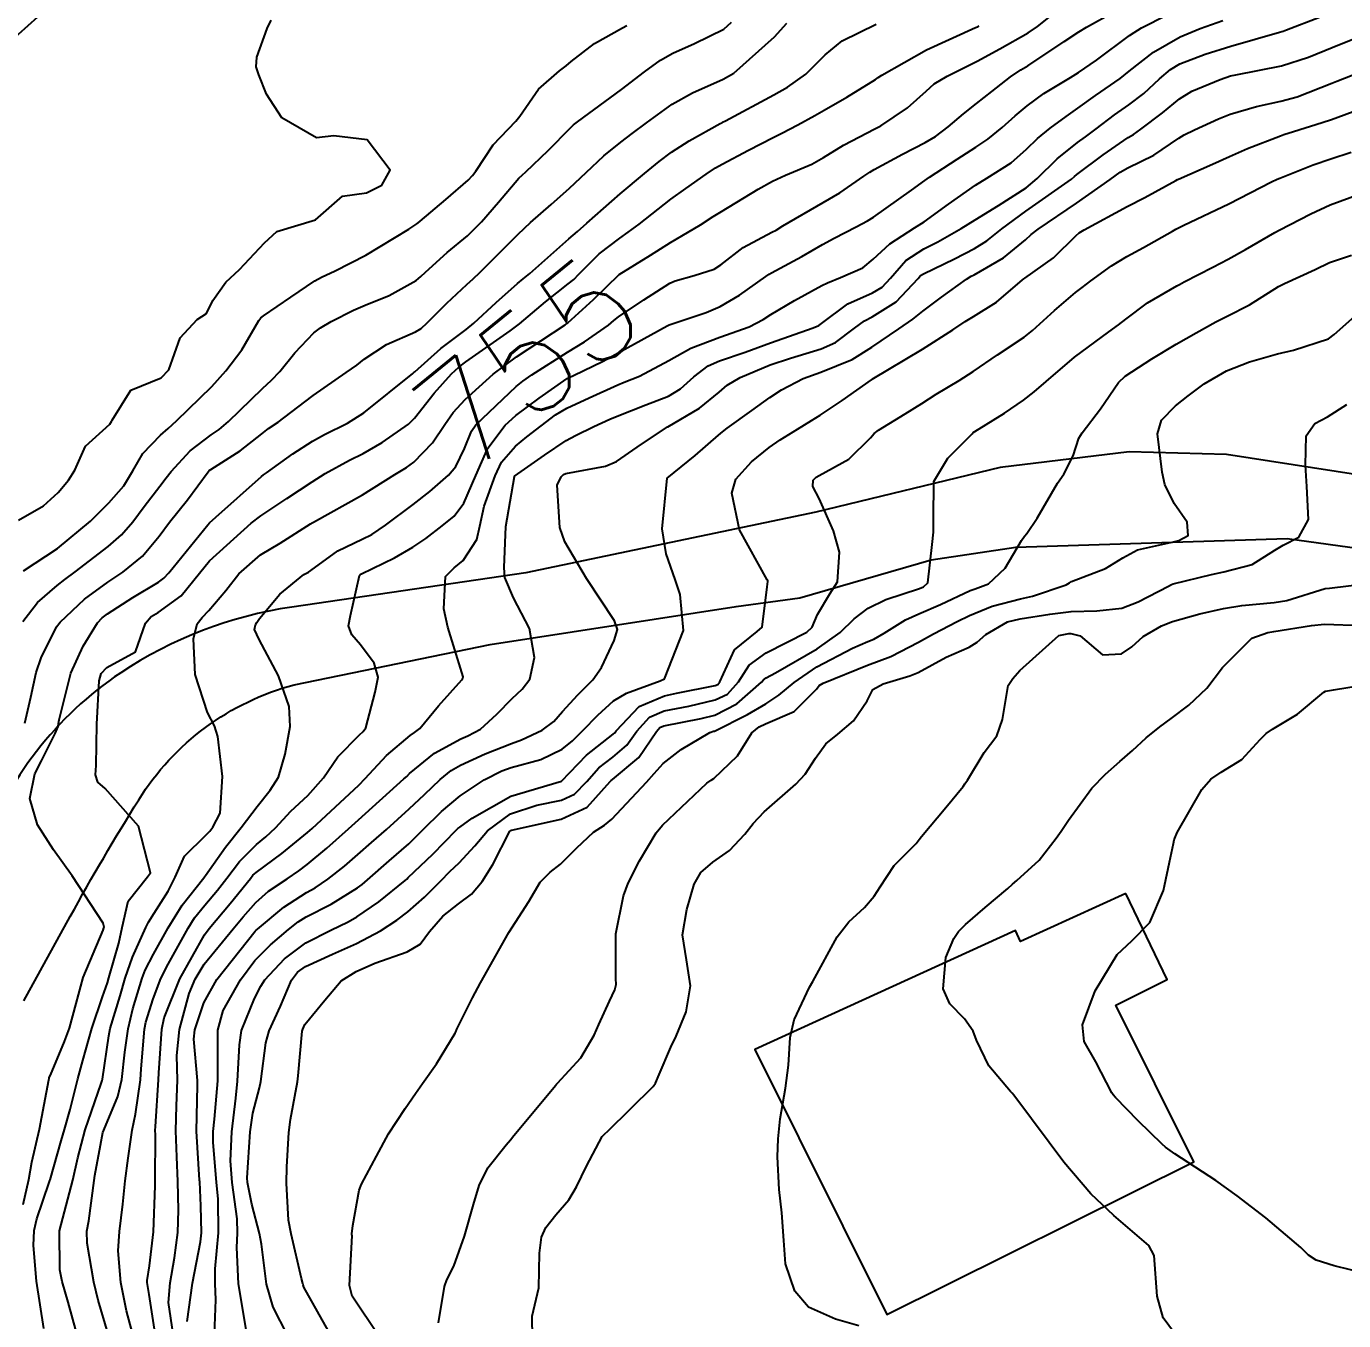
# Model space of a CAD drawing. Header units: metres. Extents: x 318500 to 325275, y 7408834 to 7428799.
# Drawn here: x 322416.7 to 322468.7, y 7422163.5 to 7422214.5 of the extents above; entities that cross this region are included whole.
import ezdxf
from ezdxf.enums import TextEntityAlignment as Align

# ---------------------------------------------------------------- set-up
doc = ezdxf.new("R2010")
doc.units = ezdxf.units.M
doc.header["$MEASUREMENT"] = 0
for name, color, linetype in [('Cotas', 45, 'Continuous'), ('Curvas de Nivel 1m', 11, 'Continuous'), ('Curvas de Nivel 5m', 15, 'Continuous'), ('Edificações', 30, 'Continuous'), ('Hidrografia', 140, 'Continuous'), ('Vias Primárias', 230, 'Continuous'), ('Vias Secundárias', 230, 'Continuous')]:
    doc.layers.add(name, color=color, linetype=linetype)
doc.styles.add('Style-STANDARD', font='STANDARD.shx')

msp = doc.modelspace()

# ---------------------------------------------------------------- linework, layer by layer
at = {"layer": 'Curvas de Nivel 1m', "flags": 128}
for points, elevation in [([(322419.92, 7422162.976), (322419.549, 7422164.263), (322419.372, 7422164.983), (322419.104, 7422166.516), (322419.102, 7422166.987), (322419.17, 7422167.403), (322419.38, 7422168.983), (322419.409, 7422169.187), (322419.631, 7422170.377), (322419.733, 7422170.885), (322419.769, 7422170.979), (322420.321, 7422172.305), (322420.473, 7422172.972), (322420.594, 7422174.053), (322420.722, 7422174.97), (322420.914, 7422175.756), (322421.28, 7422176.964), (322421.401, 7422177.286), (322421.73, 7422177.92), (322422.3, 7422178.952), (322422.851, 7422179.847), (322423.713, 7422180.931), (322423.738, 7422180.963), (322423.771, 7422181.014), (322424.567, 7422182.14), (322425.189, 7422182.909), (322425.808, 7422183.742), (322426.325, 7422184.385), (322426.66, 7422184.892), (322426.915, 7422185.808), (322427.114, 7422186.887), (322427.073, 7422187.677), (322426.655, 7422188.892), (322425.894, 7422190.322), (322425.713, 7422190.717), (322425.751, 7422190.902), (322425.804, 7422190.999), (322425.904, 7422191.151), (322426.703, 7422192.108), (322427.65, 7422192.883), (322427.836, 7422192.976), (322427.932, 7422193.041), (322428.992, 7422193.816), (322429.951, 7422194.28), (322430.331, 7422194.468), (322430.876, 7422194.836), (322431.968, 7422195.649), (322432.625, 7422196.162), (322433.358, 7422196.806), (322433.646, 7422197.143), (322433.996, 7422197.857), (322434.262, 7422198.54), (322434.434, 7422198.794), (322436.033, 7422200.299), (322436.291, 7422200.512), (322436.651, 7422200.761), (322438.049, 7422201.655), (322438.724, 7422202.062), (322439.674, 7422202.724), (322439.883, 7422202.902), (322440.065, 7422203.051), (322441.057, 7422203.724), (322442.085, 7422204.377), (322442.3, 7422204.475), (322443.053, 7422204.68), (322443.835, 7422204.932), (322444.096, 7422205.098), (322444.981, 7422205.783), (322446.116, 7422206.391), (322446.282, 7422206.473), (322446.543, 7422206.634), (322448.129, 7422207.554), (322448.791, 7422207.946), (322449.737, 7422208.594), (322449.976, 7422208.758), (322450.144, 7422208.859), (322451.258, 7422209.469), (322452.161, 7422209.931), (322452.558, 7422210.16), (322453.07, 7422210.547), (322453.662, 7422211.053), (322454.184, 7422211.462), (322454.78, 7422211.935), (322455.522, 7422212.517), (322455.931, 7422212.785), (322456.204, 7422212.955), (322457.636, 7422213.911), (322458.218, 7422214.294), (322458.518, 7422214.476), (322459.615, 7422215.074)], 756), ([(322420.902, 7422162.966), (322420.66, 7422163.852), (322420.442, 7422164.971), (322420.332, 7422166.213), (322420.387, 7422166.972), (322420.51, 7422168.057), (322420.609, 7422168.97), (322420.723, 7422169.87), (322420.887, 7422170.968), (322421.01, 7422171.603), (322421.21, 7422172.965), (322421.245, 7422173.386), (322421.365, 7422174.963), (322421.42, 7422175.237), (322421.708, 7422176.158), (322422.012, 7422176.956), (322422.298, 7422177.524), (322423.094, 7422178.94), (322423.341, 7422179.341), (322423.754, 7422179.852), (322424.251, 7422180.434), (322424.619, 7422180.917), (322425.118, 7422181.572), (322425.79, 7422182.245), (322426.154, 7422182.537), (322426.533, 7422182.893), (322427.14, 7422183.553), (322427.813, 7422184.177), (322428.429, 7422184.871), (322428.994, 7422185.701), (322429.846, 7422186.559), (322430, 7422186.695), (322430.103, 7422186.846), (322430.471, 7422188.241), (322430.591, 7422188.839), (322430.434, 7422189.39), (322429.893, 7422190.11), (322429.552, 7422190.511), (322429.41, 7422190.857), (322429.497, 7422191.265), (322429.85, 7422192.851), (322429.886, 7422192.896), (322429.931, 7422192.92), (322431.225, 7422193.547), (322431.947, 7422193.962), (322432.463, 7422194.304), (322433.114, 7422194.808), (322433.576, 7422195.191), (322433.969, 7422195.702), (322434.437, 7422196.793), (322434.91, 7422197.873), (322435.592, 7422198.776), (322436.016, 7422199.155), (322436.938, 7422199.845), (322438.038, 7422200.615), (322438.117, 7422200.661), (322438.292, 7422200.737), (322439.465, 7422201.306), (322440.049, 7422201.625), (322441.981, 7422202.691), (322442.031, 7422202.72), (322442.061, 7422202.735), (322443.516, 7422203.227), (322444.072, 7422203.453), (322444.836, 7422203.901), (322445.876, 7422204.643), (322446, 7422204.732), (322446.092, 7422204.788), (322447.291, 7422205.433), (322448.109, 7422205.907), (322448.562, 7422206.157), (322449.437, 7422206.597), (322449.881, 7422206.834), (322450.124, 7422206.985), (322451.614, 7422208.047), (322452.139, 7422208.429), (322452.328, 7422208.557), (322453.424, 7422209.267), (322454.158, 7422209.737), (322454.629, 7422210.059), (322455.188, 7422210.52), (322455.712, 7422210.98), (322456.183, 7422211.375), (322456.837, 7422211.854), (322457.882, 7422212.485), (322458.202, 7422212.681), (322458.915, 7422213.178), (322460.217, 7422214.141), (322460.398, 7422214.268), (322460.692, 7422214.445), (322461.705, 7422214.958)], 757), ([(322422.497, 7422162.945), (322422.318, 7422164.179), (322422.378, 7422164.948), (322422.558, 7422165.933), (322422.689, 7422166.943), (322422.714, 7422167.822), (322422.685, 7422168.944), (322422.646, 7422169.924), (322422.606, 7422170.946), (322422.632, 7422171.927), (322422.666, 7422172.945), (322422.643, 7422173.914), (322422.747, 7422174.944), (322423.133, 7422176.361), (322423.371, 7422176.935), (322423.726, 7422177.522), (322424.862, 7422178.913), (322425.266, 7422179.389), (322425.756, 7422179.955), (322426.259, 7422180.399), (322427, 7422180.888), (322427.459, 7422181.199), (322427.779, 7422181.448), (322428.56, 7422182.096), (322429.412, 7422182.856), (322429.804, 7422183.214), (322431.602, 7422184.823), (322431.715, 7422184.928), (322431.823, 7422185.034), (322432.804, 7422185.842), (322433.844, 7422186.401), (322434.122, 7422186.519), (322434.618, 7422186.788), (322435.264, 7422187.374), (322435.868, 7422187.995), (322436.269, 7422188.37), (322436.565, 7422188.76), (322436.753, 7422189.621), (322436.553, 7422190.76), (322435.918, 7422191.962), (322435.578, 7422192.775), (322435.553, 7422193.158), (322435.621, 7422194.775), (322435.961, 7422196.751), (322435.966, 7422196.77), (322437.149, 7422197.596), (322438.001, 7422198.17), (322438.372, 7422198.369), (322439.095, 7422198.729), (322439.721, 7422199.016), (322440.016, 7422199.139), (322441.145, 7422199.582), (322442.029, 7422199.927), (322442.514, 7422200.204), (322443.035, 7422200.68), (322443.598, 7422201.121), (322444.046, 7422201.316), (322445.058, 7422201.663), (322446.054, 7422202.026), (322447.745, 7422202.615), (322447.964, 7422202.709), (322448.063, 7422202.783), (322449.106, 7422203.568), (322450.081, 7422204.001), (322450.455, 7422204.214), (322450.788, 7422204.58), (322451.395, 7422205.276), (322452.108, 7422205.731), (322452.66, 7422206.003), (322453.58, 7422206.538), (322454.124, 7422206.88), (322455.048, 7422207.439), (322456.136, 7422208.144), (322456.572, 7422208.504), (322457.357, 7422209.287), (322458.162, 7422209.926), (322458.486, 7422210.154), (322458.906, 7422210.469), (322459.622, 7422211.015), (322460.184, 7422211.407), (322460.779, 7422211.857), (322461.399, 7422212.438), (322461.829, 7422212.808), (322462.206, 7422213.022), (322463.198, 7422213.404), (322464.213, 7422213.731), (322466.127, 7422214.28), (322466.219, 7422214.304), (322466.27, 7422214.319), (322466.408, 7422214.368), (322467.713, 7422214.869)], 759), ([(322416.408, 7422195.033), (322417.383, 7422195.594), (322417.967, 7422196.12), (322418.369, 7422196.61), (322418.617, 7422197), (322419.044, 7422197.945), (322420.007, 7422198.812), (322420.071, 7422198.917), (322420.098, 7422198.979), (322420.838, 7422200.156), (322422.027, 7422200.638), (322422.331, 7422200.955), (322422.781, 7422202.217), (322423.452, 7422202.939), (322423.81, 7422203.187), (322424.071, 7422203.688), (322424.584, 7422204.421), (322425.12, 7422204.915), (322426.101, 7422205.965), (322426.588, 7422206.413), (322428.11, 7422206.88), (322429.174, 7422207.815), (322430.126, 7422207.94), (322430.733, 7422208.239), (322431.056, 7422208.836), (322430.158, 7422210.025), (322428.84, 7422210.19), (322428.158, 7422210.111), (322426.788, 7422210.894), (322426.179, 7422211.829), (322425.876, 7422212.593), (322425.778, 7422212.906), (322425.805, 7422213.297), (322426.213, 7422214.421), (322426.371, 7422214.745)], 749), ([(322416.572, 7422191.03), (322417.149, 7422191.784), (322417.922, 7422192.454), (322418.233, 7422192.697), (322418.631, 7422192.999), (322419.94, 7422193.986), (322420.47, 7422194.45), (322420.905, 7422194.97), (322421.352, 7422195.573), (322421.971, 7422196.374), (322422.23, 7422196.702), (322422.424, 7422196.953), (322423.167, 7422197.768), (322424.002, 7422198.396), (322424.318, 7422198.612), (322424.679, 7422198.92), (322426.023, 7422200.226), (322426.376, 7422200.547), (322426.714, 7422200.893), (322427.301, 7422201.627), (322428.053, 7422202.417), (322428.311, 7422202.621), (322428.728, 7422202.87), (322429.609, 7422203.314), (322430.07, 7422203.509), (322431.017, 7422203.894), (322432.085, 7422204.486), (322432.267, 7422204.638), (322432.451, 7422204.816), (322433.313, 7422205.593), (322434.104, 7422206.25), (322434.656, 7422206.792), (322435.327, 7422207.577), (322436.136, 7422208.514), (322436.265, 7422208.642), (322436.405, 7422208.767), (322437.296, 7422209.615), (322438.166, 7422210.5), (322438.293, 7422210.623), (322438.45, 7422210.746), (322440.183, 7422212.02), (322441.089, 7422212.707), (322441.721, 7422213.173), (322442.201, 7422213.443), (322443.062, 7422213.827), (322444.216, 7422214.398), (322444.519, 7422214.666)], 751), ([(322416.581, 7422168.039), (322416.803, 7422169.022), (322416.927, 7422169.713), (322417.225, 7422171.016), (322417.604, 7422172.956), (322417.611, 7422173.011), (322417.617, 7422173.055), (322417.662, 7422173.143), (322418.22, 7422174.464), (322418.407, 7422174.999), (322418.677, 7422175.968), (322418.949, 7422176.992), (322419.739, 7422178.861), (322419.769, 7422178.95), (322419.775, 7422178.98), (322419.742, 7422179.137), (322418.521, 7422180.999), (322417.785, 7422182.03), (322417.156, 7422183.02), (322416.843, 7422184.058), (322417.041, 7422185.022), (322417.304, 7422185.542), (322417.844, 7422186.615), (322417.966, 7422186.89), (322417.984, 7422187.008), (322417.999, 7422187.155), (322418.465, 7422189.001), (322418.957, 7422190.065), (322419.521, 7422190.986), (322419.704, 7422191.182), (322419.905, 7422191.333), (322420.907, 7422191.978), (322421.924, 7422192.585), (322422.139, 7422192.745), (322422.327, 7422192.954), (322423.868, 7422194.85), (322423.934, 7422194.93), (322424.178, 7422195.152), (322425.979, 7422196.751), (322426.063, 7422196.815), (322426.179, 7422196.898), (322427.226, 7422197.653), (322427.999, 7422198.149), (322428.472, 7422198.404), (322429.38, 7422198.859), (322430.014, 7422199.261), (322431.95, 7422200.821), (322431.998, 7422200.853), (322432.031, 7422200.883), (322433.054, 7422201.801), (322434.056, 7422202.556), (322434.356, 7422202.796), (322435.241, 7422203.614), (322436.084, 7422204.369), (322436.303, 7422204.55), (322436.563, 7422204.763), (322438.111, 7422206.122), (322438.441, 7422206.419), (322438.811, 7422206.74), (322440.132, 7422207.895), (322441.085, 7422208.706), (322441.667, 7422209.178), (322442.153, 7422209.543), (322442.846, 7422209.996), (322444.066, 7422210.671), (322444.136, 7422210.705), (322444.171, 7422210.724), (322444.285, 7422210.782), (322446.187, 7422211.805), (322446.723, 7422212.102), (322447.445, 7422212.621), (322448.208, 7422213.382), (322448.88, 7422213.937), (322450.22, 7422214.59)], 753), ([(322416.657, 7422187.028), (322416.885, 7422188.05), (322417.102, 7422189.022), (322417.295, 7422189.602), (322417.897, 7422190.819), (322418.04, 7422191.008), (322418.998, 7422191.91), (322419.924, 7422192.591), (322420.162, 7422192.742), (322420.522, 7422192.974), (322421.288, 7422193.615), (322421.944, 7422194.405), (322422.36, 7422194.954), (322423.07, 7422195.837), (322423.878, 7422196.932), (322423.927, 7422196.985), (322423.981, 7422197.026), (322425.144, 7422197.762), (322426.003, 7422198.439), (322426.263, 7422198.641), (322426.638, 7422198.894), (322427.42, 7422199.482), (322428.021, 7422199.951), (322429.317, 7422200.861), (322429.74, 7422201.149), (322430.038, 7422201.382), (322430.92, 7422201.963), (322432.055, 7422202.462), (322432.279, 7422202.595), (322432.521, 7422202.815), (322433.289, 7422203.59), (322434.083, 7422204.32), (322434.336, 7422204.547), (322434.593, 7422204.792), (322436.105, 7422206.304), (322436.597, 7422206.765), (322437.403, 7422207.482), (322438.134, 7422208.126), (322438.787, 7422208.74), (322439.486, 7422209.394), (322440.158, 7422209.944), (322440.597, 7422210.28), (322441.162, 7422210.705), (322442.177, 7422211.435), (322442.975, 7422211.889), (322444.187, 7422212.418), (322444.612, 7422212.664), (322446.215, 7422214.093), (322446.703, 7422214.633)], 752), ([(322417.399, 7422163.145), (322417.114, 7422165.017), (322416.987, 7422166.431), (322417.021, 7422167.018), (322417.129, 7422167.475), (322417.608, 7422168.905), (322417.637, 7422168.982), (322417.647, 7422169.009), (322418.085, 7422170.551), (322418.218, 7422171.001), (322418.437, 7422171.787), (322418.743, 7422172.994), (322418.937, 7422173.725), (322419.29, 7422174.986), (322419.709, 7422176.229), (322419.907, 7422176.788), (322419.96, 7422176.978), (322420.36, 7422178.348), (322420.493, 7422178.972), (322420.725, 7422180.001), (322421.488, 7422180.963), (322421.613, 7422181.121), (322421.14, 7422182.967), (322419.815, 7422184.442), (322419.528, 7422184.695), (322419.437, 7422184.986), (322419.462, 7422185.349), (322419.491, 7422186.985), (322419.589, 7422188.698), (322419.667, 7422188.983), (322419.882, 7422189.219), (322421.022, 7422189.836), (322421.41, 7422190.965), (322421.632, 7422191.234), (322421.907, 7422191.394), (322422.811, 7422192.052), (322423.533, 7422192.936), (322423.935, 7422193.425), (322425.574, 7422194.906), (322425.963, 7422195.207), (322426.98, 7422195.879), (322427.977, 7422196.544), (322428.499, 7422196.872), (322429.454, 7422197.392), (322429.992, 7422197.665), (322430.746, 7422198.092), (322431.781, 7422198.823), (322432.012, 7422199.056), (322432.796, 7422200.039), (322433.481, 7422200.805), (322433.767, 7422201.069), (322434.037, 7422201.278), (322435.785, 7422202.503), (322436.059, 7422202.696), (322436.153, 7422202.769), (322437.182, 7422203.644), (322438.084, 7422204.345), (322438.299, 7422204.526), (322438.505, 7422204.736), (322439.302, 7422205.532), (322440.112, 7422206.155), (322440.446, 7422206.384), (322440.875, 7422206.709), (322442.13, 7422207.696), (322442.712, 7422208.106), (322443.519, 7422208.676), (322443.886, 7422208.93), (322444.146, 7422209.077), (322445.189, 7422209.62), (322446.162, 7422210.123), (322446.501, 7422210.299), (322447.131, 7422210.626), (322447.801, 7422210.99), (322448.179, 7422211.201), (322449.072, 7422211.715), (322450.197, 7422212.41), (322450.302, 7422212.485), (322450.447, 7422212.586), (322452.21, 7422213.579), (322454.146, 7422214.458), (322454.22, 7422214.487), (322454.246, 7422214.504), (322454.29, 7422214.529)], 754), ([(322421.787, 7422162.956), (322421.553, 7422164.498), (322421.477, 7422164.961), (322421.477, 7422165.044), (322421.567, 7422165.625), (322421.72, 7422166.958), (322421.792, 7422168.772), (322421.794, 7422168.957), (322421.798, 7422170.797), (322421.796, 7422170.958), (322421.8, 7422171.116), (322421.928, 7422172.956), (322421.939, 7422173.231), (322422.054, 7422174.955), (322422.148, 7422175.404), (322422.766, 7422176.944), (322423.738, 7422178.681), (322423.918, 7422178.927), (322424.755, 7422179.915), (322425.55, 7422180.903), (322425.648, 7422181.026), (322425.774, 7422181.14), (322426.787, 7422181.888), (322427.797, 7422182.713), (322427.887, 7422182.79), (322427.985, 7422182.877), (322429.817, 7422184.584), (322430.071, 7422184.846), (322430.914, 7422185.753), (322431.846, 7422186.541), (322432.014, 7422186.652), (322432.232, 7422186.816), (322432.964, 7422187.709), (322433.879, 7422188.737), (322433.908, 7422188.771), (322433.928, 7422188.799), (322433.932, 7422188.851), (322433.882, 7422189.028), (322433.337, 7422190.806), (322433.18, 7422191.539), (322433.235, 7422192.807), (322433.584, 7422193.155), (322433.94, 7422193.438), (322434.481, 7422194.263), (322434.591, 7422194.791), (322434.767, 7422195.587), (322435.197, 7422196.782), (322435.451, 7422197.315), (322435.998, 7422197.954), (322436.446, 7422198.321), (322437.013, 7422198.755), (322437.583, 7422199.18), (322438.021, 7422199.442), (322438.905, 7422199.853), (322440.035, 7422200.365), (322440.281, 7422200.472), (322440.896, 7422200.707), (322442.046, 7422201.333), (322442.913, 7422201.82), (322444.056, 7422202.243), (322445.221, 7422202.653), (322445.763, 7422202.946), (322446.068, 7422203.146), (322447.003, 7422203.699), (322448.085, 7422204.29), (322448.301, 7422204.394), (322448.816, 7422204.603), (322449.701, 7422204.988), (322450.101, 7422205.318), (322450.758, 7422205.933), (322451.73, 7422206.566), (322452.122, 7422206.799), (322453.074, 7422207.49), (322454.137, 7422208.248), (322454.592, 7422208.525), (322455.547, 7422209.118), (322456.157, 7422209.657), (322456.587, 7422210.081), (322457.084, 7422210.496), (322457.712, 7422210.952), (322458.182, 7422211.283), (322458.878, 7422211.781), (322459.843, 7422212.455), (322460.203, 7422212.736), (322461.157, 7422213.494), (322462.217, 7422214.098), (322463.007, 7422214.418), (322463.893, 7422214.737)], 758), ([(322424.131, 7422162.921), (322424.186, 7422164.285), (322424.155, 7422164.921), (322424.155, 7422165.51), (322424.283, 7422166.919), (322424.273, 7422168.247), (322424.206, 7422168.921), (322424.073, 7422170.483), (322424.084, 7422170.923), (322424.131, 7422171.409), (322424.259, 7422172.921), (322424.261, 7422173.513), (322424.256, 7422174.922), (322424.471, 7422175.688), (322425.158, 7422176.908), (322425.728, 7422177.662), (322426.343, 7422178.285), (322427.047, 7422178.887), (322427.435, 7422179.193), (322427.748, 7422179.381), (322428.733, 7422179.888), (322429.765, 7422180.534), (322429.95, 7422180.664), (322430.168, 7422180.844), (322431.018, 7422181.594), (322431.792, 7422182.27), (322432.077, 7422182.536), (322432.351, 7422182.814), (322433.077, 7422183.537), (322433.814, 7422184.163), (322434.768, 7422184.786), (322435.457, 7422185.144), (322435.828, 7422185.273), (322436.998, 7422185.587), (322437.839, 7422185.999), (322438.253, 7422186.327), (322438.659, 7422186.732), (322439.244, 7422187.341), (322439.868, 7422187.904), (322440.373, 7422188.212), (322441.707, 7422188.693), (322441.881, 7422188.769), (322442.629, 7422190.679), (322442.498, 7422192.105), (322442.292, 7422192.685), (322441.945, 7422193.703), (322441.79, 7422194.693), (322441.98, 7422196.69), (322443.084, 7422197.583), (322444.006, 7422198.384), (322444.158, 7422198.518), (322444.351, 7422198.665), (322445.318, 7422199.353), (322446.028, 7422199.87), (322446.491, 7422200.175), (322447.345, 7422200.62), (322448.043, 7422200.872), (322449.279, 7422201.366), (322450.053, 7422201.848), (322451.112, 7422202.574), (322451.669, 7422202.963), (322452.071, 7422203.28), (322452.801, 7422203.828), (322453.789, 7422204.535), (322453.975, 7422204.648), (322454.093, 7422204.701), (322455.251, 7422205.371), (322456.114, 7422206.088), (322456.332, 7422206.291), (322456.61, 7422206.503), (322458.131, 7422207.538), (322459.447, 7422208.46), (322459.846, 7422208.753), (322460.147, 7422208.928), (322461.169, 7422209.426), (322462.165, 7422210.095), (322462.371, 7422210.223), (322462.783, 7422210.421), (322463.729, 7422210.854), (322464.18, 7422211.04), (322465.219, 7422211.35), (322466.188, 7422211.553), (322466.827, 7422211.727), (322468.199, 7422212.26), (322468.261, 7422212.287), (322468.396, 7422212.347), (322470.207, 7422213.055)], 761), ([(322425.396, 7422163.038), (322425.074, 7422164.907), (322425.006, 7422166.34), (322425.037, 7422166.908), (322425.019, 7422167.478), (322424.828, 7422168.912), (322424.766, 7422169.769), (322424.819, 7422170.912), (322424.972, 7422172.229), (322425.04, 7422172.909), (322425.111, 7422174.338), (322425.192, 7422174.907), (322425.709, 7422176.168), (322425.959, 7422176.655), (322426.118, 7422176.896), (322426.888, 7422177.729), (322427.735, 7422178.36), (322428.722, 7422178.865), (322429.407, 7422179.193), (322429.748, 7422179.386), (322430.613, 7422179.982), (322431.648, 7422180.822), (322431.714, 7422180.878), (322431.772, 7422180.932), (322432.736, 7422181.86), (322433.66, 7422182.801), (322433.729, 7422182.873), (322433.801, 7422182.929), (322434.291, 7422183.278), (322435.814, 7422184.147), (322437.82, 7422184.74), (322438.804, 7422185.762), (322439.848, 7422186.585), (322439.921, 7422186.647), (322439.974, 7422186.718), (322440.884, 7422187.685), (322441.871, 7422188.104), (322442.353, 7422188.202), (322443.878, 7422188.513), (322443.981, 7422188.556), (322444.058, 7422188.658), (322444.633, 7422189.913), (322445.527, 7422190.644), (322445.73, 7422190.814), (322445.926, 7422192.402), (322445.952, 7422192.617), (322445.951, 7422192.64), (322445.931, 7422192.679), (322444.837, 7422194.651), (322444.531, 7422196.097), (322444.693, 7422196.653), (322445.304, 7422197.337), (322445.999, 7422197.891), (322446.444, 7422198.193), (322447.119, 7422198.623), (322447.673, 7422198.957), (322448.018, 7422199.168), (322448.885, 7422199.744), (322450.04, 7422200.571), (322450.069, 7422200.59), (322452.052, 7422201.772), (322453.243, 7422202.542), (322453.734, 7422202.866), (322454.068, 7422203.065), (322454.971, 7422203.627), (322455.994, 7422204.511), (322456.049, 7422204.552), (322456.091, 7422204.581), (322457.224, 7422205.372), (322458.117, 7422206.253), (322458.235, 7422206.361), (322458.427, 7422206.475), (322460.129, 7422207.399), (322460.815, 7422207.761), (322462.048, 7422208.431), (322462.111, 7422208.46), (322462.141, 7422208.476), (322463.493, 7422209.067), (322464.155, 7422209.37), (322464.866, 7422209.683), (322466.167, 7422210.188), (322466.298, 7422210.239), (322466.681, 7422210.365), (322467.813, 7422210.716), (322468.177, 7422210.83), (322469.282, 7422211.235)], 762), ([(322427.004, 7422162.885), (322426.443, 7422163.994), (322426.177, 7422164.894), (322425.99, 7422166.482), (322425.908, 7422166.897), (322425.597, 7422168.052), (322425.435, 7422168.903), (322425.425, 7422169.091), (322425.54, 7422170.902), (322425.647, 7422171.648), (322425.906, 7422172.649), (322425.96, 7422172.897), (322426.154, 7422174.424), (322426.29, 7422174.894), (322426.731, 7422175.863), (322427.171, 7422176.885), (322427.405, 7422177.201), (322427.725, 7422177.426), (322428.779, 7422177.913), (322429.735, 7422178.332), (322430.679, 7422178.836), (322431.32, 7422179.253), (322431.751, 7422179.58), (322432.412, 7422180.162), (322433.061, 7422180.807), (322433.41, 7422181.169), (322433.781, 7422181.52), (322434.391, 7422182.191), (322434.891, 7422182.784), (322435.807, 7422183.451), (322436.842, 7422183.786), (322437.812, 7422183.987), (322438.326, 7422184.224), (322438.81, 7422184.73), (322439.291, 7422185.263), (322439.834, 7422185.684), (322440.395, 7422186.159), (322440.786, 7422186.706), (322441.289, 7422187.268), (322441.862, 7422187.51), (322442.839, 7422187.701), (322443.869, 7422187.941), (322444.358, 7422188.17), (322444.79, 7422188.651), (322445.216, 7422189.318), (322445.892, 7422189.795), (322447.487, 7422190.616), (322447.705, 7422190.811), (322447.91, 7422191.307), (322448.399, 7422192.127), (322448.706, 7422192.602), (322448.777, 7422193.772), (322448.539, 7422194.604), (322447.973, 7422195.882), (322447.722, 7422196.359), (322447.736, 7422196.614), (322447.863, 7422196.731), (322447.983, 7422196.793), (322449.15, 7422197.441), (322450.005, 7422198.276), (322450.146, 7422198.45), (322450.323, 7422198.585), (322451.37, 7422199.22), (322452.026, 7422199.637), (322452.59, 7422199.994), (322453.492, 7422200.538), (322454.044, 7422200.9), (322455.014, 7422201.556), (322456.057, 7422202.25), (322456.384, 7422202.505), (322457.259, 7422203.305), (322458.083, 7422204.005), (322458.35, 7422204.212), (322458.684, 7422204.471), (322459.5, 7422205.058), (322460.105, 7422205.423), (322460.771, 7422205.782), (322461.916, 7422206.432), (322462.045, 7422206.507), (322462.121, 7422206.543), (322462.357, 7422206.661), (322464.131, 7422207.512), (322465.816, 7422208.375), (322466.035, 7422208.478), (322466.142, 7422208.522), (322467.463, 7422209.044), (322468.154, 7422209.286), (322468.953, 7422209.543)], 763), ([(322428.73, 7422162.862), (322427.652, 7422164.785), (322427.622, 7422164.879), (322427.609, 7422164.927), (322427.562, 7422165.121), (322427.15, 7422166.884), (322427.046, 7422167.427), (322426.967, 7422168.886), (322426.984, 7422169.522), (322427.058, 7422170.886), (322427.133, 7422171.397), (322427.409, 7422172.883), (322427.436, 7422173.11), (322427.59, 7422174.881), (322427.609, 7422174.963), (322427.694, 7422175.146), (322428.482, 7422176.095), (322429.121, 7422176.859), (322429.724, 7422177.236), (322430.449, 7422177.561), (322431.732, 7422178.006), (322432.242, 7422178.308), (322432.612, 7422178.811), (322433.138, 7422179.417), (322433.757, 7422179.902), (322434.271, 7422180.284), (322434.681, 7422180.786), (322435.106, 7422181.455), (322435.773, 7422182.77), (322435.8, 7422182.796), (322435.839, 7422182.808), (322437.805, 7422183.236), (322438.829, 7422183.71), (322439.737, 7422184.721), (322439.776, 7422184.765), (322439.821, 7422184.801), (322440.869, 7422185.67), (322441.556, 7422186.694), (322441.693, 7422186.852), (322441.853, 7422186.919), (322443.322, 7422187.205), (322443.86, 7422187.345), (322444.733, 7422187.785), (322445.698, 7422188.642), (322445.784, 7422188.738), (322445.882, 7422188.808), (322446.254, 7422189.005), (322447.893, 7422189.956), (322448.806, 7422190.596), (322449.36, 7422191.137), (322449.915, 7422191.561), (322450.604, 7422191.896), (322451.927, 7422192.341), (322452.086, 7422192.399), (322452.259, 7422192.555), (322452.434, 7422194.072), (322452.491, 7422194.552), (322452.482, 7422195.069), (322452.5, 7422196.552), (322453.057, 7422197.481), (322454.009, 7422198.44), (322454.052, 7422198.487), (322454.119, 7422198.529), (322455.288, 7422199.25), (322456.029, 7422199.761), (322456.449, 7422200.089), (322456.922, 7422200.497), (322458.05, 7422201.455), (322459.399, 7422202.46), (322459.786, 7422202.732), (322460.068, 7422202.958), (322460.922, 7422203.597), (322462.088, 7422204.272), (322462.191, 7422204.326), (322462.376, 7422204.426), (322463.497, 7422205.011), (322464.104, 7422205.329), (322464.788, 7422205.712), (322465.942, 7422206.373), (322466.121, 7422206.472), (322467.369, 7422207.116), (322468.131, 7422207.464), (322469.954, 7422208.139)], 764), ([(322432.969, 7422163.375), (322433.198, 7422164.804), (322433.299, 7422165.066), (322433.568, 7422165.616), (322433.989, 7422166.794), (322434.342, 7422168.046), (322434.569, 7422168.786), (322434.913, 7422169.488), (322435.634, 7422170.395), (322435.809, 7422170.596), (322435.942, 7422170.765), (322437.262, 7422172.352), (322437.583, 7422172.741), (322437.614, 7422172.787), (322437.661, 7422172.833), (322438.584, 7422173.824), (322439.106, 7422174.726), (322439.281, 7422175.14), (322439.71, 7422176.058), (322439.921, 7422176.513), (322439.965, 7422176.716), (322439.955, 7422176.949), (322439.952, 7422178.717), (322440.256, 7422180.219), (322440.444, 7422180.71), (322440.894, 7422181.592), (322441.553, 7422182.694), (322441.803, 7422183.002), (322443.55, 7422184.664), (322443.711, 7422184.772), (322443.823, 7422184.839), (322444.753, 7422185.734), (322445.325, 7422186.645), (322445.61, 7422186.886), (322445.855, 7422186.996), (322446.995, 7422187.491), (322447.876, 7422188.371), (322447.98, 7422188.507), (322448.14, 7422188.606), (322449.887, 7422189.316), (322450.803, 7422189.658), (322451.897, 7422190.216), (322452.479, 7422190.551), (322453.416, 7422191.029), (322453.911, 7422191.276), (322454.796, 7422191.642), (322455.921, 7422191.925), (322456.394, 7422192.032), (322457.716, 7422192.483), (322457.852, 7422192.56), (322457.932, 7422192.613), (322459.27, 7422193.13), (322459.947, 7422193.55), (322460.529, 7422193.867), (322461.956, 7422194.18), (322462.161, 7422194.223), (322462.524, 7422194.422), (322462.489, 7422194.946), (322461.973, 7422195.689), (322461.613, 7422196.434), (322461.504, 7422196.918), (322461.315, 7422198.437), (322461.477, 7422198.977), (322462.027, 7422199.54), (322462.524, 7422199.931), (322463.162, 7422200.413), (322464.045, 7422200.916), (322464.943, 7422201.28), (322466.052, 7422201.591), (322466.684, 7422201.734), (322468.058, 7422202.182), (322468.28, 7422202.347), (322469.224, 7422203.182)], 766), ([(322436.676, 7422162.753), (322436.657, 7422163.64), (322436.92, 7422164.75), (322436.951, 7422166.127), (322437.022, 7422166.748), (322437.194, 7422167.138), (322437.593, 7422167.632), (322438.109, 7422168.229), (322438.405, 7422168.732), (322438.798, 7422169.552), (322439.418, 7422170.722), (322439.528, 7422170.834), (322439.642, 7422170.93), (322441.431, 7422172.693), (322441.527, 7422172.827), (322441.667, 7422173.174), (322442.125, 7422174.242), (322442.335, 7422174.68), (322442.735, 7422175.644), (322442.899, 7422176.672), (322442.749, 7422177.694), (322442.581, 7422178.677), (322442.759, 7422179.671), (322443.052, 7422180.671), (322443.305, 7422181.139), (322443.783, 7422181.544), (322444.442, 7422182.002), (322445.044, 7422182.648), (322445.379, 7422183.07), (322445.809, 7422183.53), (322447.053, 7422184.622), (322447.422, 7422185.02), (322447.835, 7422185.638), (322448.235, 7422186.213), (322448.718, 7422186.597), (322449.334, 7422187.112), (322449.87, 7422187.907), (322450.096, 7422188.359), (322450.505, 7422188.574), (322451.557, 7422188.89), (322451.885, 7422189.024), (322452.98, 7422189.633), (322453.895, 7422190.028), (322454.207, 7422190.217), (322454.551, 7422190.523), (322455.407, 7422191.015), (322455.909, 7422191.142), (322457.079, 7422191.326), (322457.914, 7422191.432), (322458.928, 7422191.452), (322459.917, 7422191.562), (322460.559, 7422191.805), (322461.759, 7422192.432), (322461.869, 7422192.493), (322461.931, 7422192.52), (322463.45, 7422192.894), (322463.939, 7422192.993), (322465.048, 7422193.279), (322465.952, 7422193.844), (322466.279, 7422194.043), (322466.899, 7422194.361), (322467.269, 7422195.055), (322467.206, 7422196.358), (322467.151, 7422197.2), (322467.183, 7422198.358), (322467.524, 7422198.848), (322468.021, 7422199.107), (322468.781, 7422199.587)], 767), ([(322449.54, 7422163.255), (322448.623, 7422163.515), (322447.551, 7422163.999), (322447.013, 7422164.618), (322446.649, 7422165.702), (322446.582, 7422166.625), (322446.508, 7422167.714), (322446.398, 7422168.628), (322446.337, 7422169.922), (322446.361, 7422170.629), (322446.438, 7422171.418), (322446.643, 7422172.625), (322446.762, 7422173.535), (322446.838, 7422174.623), (322446.99, 7422175.331), (322447.596, 7422176.612), (322447.722, 7422176.843), (322448.69, 7422178.596), (322449.153, 7422179.185), (322449.758, 7422179.759), (322450.144, 7422180.197), (322450.388, 7422180.574), (322450.936, 7422181.415), (322451.796, 7422182.283), (322451.919, 7422182.437), (322452.007, 7422182.557), (322452.973, 7422183.704), (322453.649, 7422184.533), (322453.727, 7422184.626), (322453.824, 7422184.771), (322454.487, 7422185.874), (322454.982, 7422186.519), (322455.213, 7422187.164), (322455.424, 7422188.515), (322455.613, 7422188.782), (322455.886, 7422189.103), (322457.427, 7422190.487), (322457.821, 7422190.561), (322457.901, 7422190.56), (322458.266, 7422190.475), (322459.145, 7422189.714), (322459.893, 7422189.759), (322460.307, 7422190.035), (322460.757, 7422190.441), (322461.48, 7422190.861), (322461.909, 7422191.032), (322462.989, 7422191.339), (322463.917, 7422191.547), (322464.644, 7422191.665), (322465.921, 7422191.781), (322466.422, 7422191.866), (322467.93, 7422192.332), (322468.108, 7422192.347), (322469.705, 7422192.552)], 768), ([(322462.4, 7422162.411), (322461.547, 7422163.578), (322461.304, 7422164.424), (322461.184, 7422166.033), (322460.98, 7422166.429), (322459.597, 7422167.611), (322458.685, 7422168.464), (322457.629, 7422169.715), (322457.051, 7422170.486), (322455.659, 7422172.356), (322455.593, 7422172.435), (322455.522, 7422172.502), (322454.673, 7422173.513), (322454.18, 7422174.523), (322454.047, 7422174.876), (322453.702, 7422175.36), (322453.125, 7422175.952), (322452.867, 7422176.543), (322452.975, 7422177.783), (322453.29, 7422178.537), (322453.472, 7422178.806), (322453.748, 7422179.091), (322454.524, 7422179.753), (322455.421, 7422180.505), (322455.602, 7422180.673), (322455.775, 7422180.818), (322456.659, 7422181.619), (322457.322, 7422182.485), (322457.516, 7422182.769), (322457.807, 7422183.202), (322458.731, 7422184.466), (322459.274, 7422185.013), (322459.836, 7422185.513), (322460.335, 7422185.952), (322460.876, 7422186.44), (322461.408, 7422186.884), (322461.862, 7422187.207), (322462.56, 7422187.729), (322463.26, 7422188.409), (322463.888, 7422189.218), (322465.033, 7422190.383), (322465.673, 7422190.603), (322465.904, 7422190.641), (322467.388, 7422190.875), (322467.909, 7422190.929), (322469.365, 7422190.871)], 769)]:
    msp.add_lwpolyline(points, dxfattribs=dict(at, elevation=elevation))
at = {"layer": 'Curvas de Nivel 5m', "flags": 128}
for points, elevation in [([(322418.684, 7422162.993), (322418.357, 7422164.189), (322418.128, 7422165.001), (322418.028, 7422165.467), (322418.016, 7422167.003), (322418.347, 7422168.25), (322418.55, 7422168.996), (322418.735, 7422169.882), (322419.026, 7422170.989), (322419.658, 7422172.817), (322419.702, 7422172.937), (322419.715, 7422172.979), (322419.963, 7422174.7), (322420.018, 7422174.977), (322420.409, 7422176.273), (322420.613, 7422176.971), (322420.901, 7422177.795), (322421.422, 7422178.963), (322421.528, 7422179.178), (322421.749, 7422179.538), (322422.31, 7422180.404), (322422.575, 7422180.948), (322422.944, 7422181.781), (322423.795, 7422182.614), (322423.953, 7422182.772), (322424.068, 7422182.926), (322424.356, 7422183.472), (322424.45, 7422184.921), (322424.264, 7422186.503), (322424.129, 7422186.926), (322423.858, 7422187.443), (322423.37, 7422188.938), (322423.301, 7422190.346), (322423.441, 7422190.937), (322423.641, 7422191.197), (322423.908, 7422191.469), (322424.579, 7422192.261), (322425.086, 7422192.913), (322425.941, 7422193.659), (322426.72, 7422194.121), (322427.911, 7422194.88), (322427.941, 7422194.899), (322427.96, 7422194.912), (322428.036, 7422194.955), (322429.972, 7422196.034), (322431.245, 7422196.831), (322431.697, 7422197.112), (322431.987, 7422197.317), (322432.732, 7422198.079), (322433.215, 7422198.808), (322433.541, 7422199.278), (322434.02, 7422199.796), (322435.12, 7422200.784), (322436.047, 7422201.475), (322437.965, 7422202.741), (322438.018, 7422202.784), (322438.061, 7422202.816), (322439.075, 7422203.73), (322440.09, 7422204.72), (322441.32, 7422205.484), (322442.109, 7422205.983), (322442.559, 7422206.24), (322443.293, 7422206.678), (322443.796, 7422207.001), (322444.125, 7422207.208), (322445.566, 7422208.08), (322446.138, 7422208.398), (322446.646, 7422208.632), (322447.689, 7422209.075), (322448.151, 7422209.333), (322448.935, 7422209.826), (322450.168, 7422210.466), (322450.251, 7422210.506), (322450.403, 7422210.587), (322451.459, 7422211.293), (322452.191, 7422211.949), (322452.512, 7422212.238), (322453.026, 7422212.548), (322454.206, 7422213.136), (322455.107, 7422213.625), (322456.217, 7422214.244), (322456.583, 7422214.505), (322457.497, 7422215.225)], 755), ([(322416.593, 7422193.03), (322417.939, 7422193.917), (322419.245, 7422194.991), (322419.595, 7422195.346), (322419.961, 7422195.712), (322420.559, 7422196.386), (322420.913, 7422196.971), (322421.303, 7422197.654), (322422.001, 7422198.384), (322422.309, 7422198.652), (322422.637, 7422198.951), (322424.024, 7422200.304), (322424.584, 7422200.922), (322425.205, 7422201.75), (322425.884, 7422202.903), (322425.958, 7422203.005), (322426.063, 7422203.089), (322427.135, 7422203.828), (322428.084, 7422204.472), (322428.345, 7422204.617), (322428.895, 7422204.868), (322430.096, 7422205.479), (322431.796, 7422206.513), (322432.109, 7422206.714), (322432.168, 7422206.761), (322432.242, 7422206.819), (322433.251, 7422207.681), (322434.135, 7422208.434), (322434.312, 7422208.623), (322434.433, 7422208.796), (322435.114, 7422209.827), (322436.009, 7422210.772), (322436.172, 7422210.97), (322436.914, 7422212.031), (322437.74, 7422212.755), (322437.999, 7422212.946), (322438.196, 7422213.117), (322439.116, 7422213.827), (322440.216, 7422214.449), (322440.391, 7422214.544)], 750), ([(322423.05, 7422163.425), (322423.265, 7422164.934), (322423.576, 7422166.563), (322423.615, 7422166.929), (322423.596, 7422167.993), (322423.551, 7422168.931), (322423.546, 7422168.996), (322423.417, 7422170.933), (322423.463, 7422172.738), (322423.459, 7422172.933), (322423.316, 7422174.567), (322423.353, 7422174.935), (322423.706, 7422175.997), (322424.224, 7422176.922), (322425.739, 7422178.816), (322425.78, 7422178.859), (322425.825, 7422178.899), (322426.871, 7422179.771), (322427.762, 7422180.344), (322428.104, 7422180.535), (322428.605, 7422180.867), (322429.255, 7422181.38), (322429.785, 7422181.845), (322430.316, 7422182.318), (322430.908, 7422182.833), (322431.808, 7422183.647), (322432.41, 7422184.218), (322433.034, 7422184.808), (322433.466, 7422185.163), (322433.829, 7422185.373), (322434.8, 7422185.821), (322435.842, 7422186.226), (322436.24, 7422186.368), (322437.053, 7422186.752), (322437.513, 7422187.087), (322437.861, 7422187.484), (322438.46, 7422188.145), (322439.053, 7422188.728), (322439.392, 7422189.218), (322439.896, 7422190.281), (322440.023, 7422190.718), (322439.905, 7422191.066), (322438.796, 7422192.731), (322437.952, 7422194.181), (322437.745, 7422194.743), (322437.643, 7422196.412), (322437.796, 7422196.743), (322437.892, 7422196.831), (322437.982, 7422196.874), (322439.556, 7422197.154), (322439.989, 7422197.339), (322440.795, 7422197.911), (322441.956, 7422198.691), (322441.994, 7422198.706), (322442.01, 7422198.717), (322443.253, 7422199.446), (322444.031, 7422200.083), (322444.347, 7422200.354), (322444.859, 7422200.658), (322446.045, 7422201.157), (322446.841, 7422201.421), (322448.052, 7422201.789), (322448.62, 7422202.039), (322449.37, 7422202.597), (322449.762, 7422202.895), (322450.067, 7422203.053), (322451.012, 7422203.64), (322451.875, 7422204.563), (322451.978, 7422204.675), (322452.093, 7422204.749), (322453.308, 7422205.336), (322454.108, 7422205.748), (322454.586, 7422206.052), (322455.183, 7422206.519), (322456.127, 7422207.221), (322457.926, 7422208.483), (322458.043, 7422208.58), (322458.143, 7422208.662), (322459.175, 7422209.444), (322460.165, 7422210.122), (322460.368, 7422210.247), (322460.665, 7422210.445), (322461.517, 7422211.099), (322462.188, 7422211.647), (322462.67, 7422211.946), (322463.788, 7422212.406), (322464.202, 7422212.554), (322464.403, 7422212.598), (322466.206, 7422212.954), (322467.272, 7422213.297), (322468.213, 7422213.667), (322469.841, 7422214.326)], 760), ([(322430.619, 7422162.834), (322429.554, 7422164.433), (322429.459, 7422164.852), (322429.554, 7422166.824), (322429.553, 7422166.85), (322429.551, 7422166.88), (322429.585, 7422167.208), (322429.841, 7422168.612), (322429.928, 7422168.845), (322430.518, 7422169.945), (322430.988, 7422170.83), (322431.65, 7422171.829), (322432.053, 7422172.419), (322432.328, 7422172.813), (322432.889, 7422173.59), (322433.621, 7422174.801), (322433.643, 7422174.848), (322433.692, 7422174.963), (322434.306, 7422176.196), (322434.627, 7422176.786), (322435.74, 7422178.77), (322436.525, 7422179.992), (322436.97, 7422180.752), (322437.372, 7422181.15), (322437.781, 7422181.469), (322438.42, 7422182.104), (322439.082, 7422182.727), (322439.517, 7422183.008), (322439.805, 7422183.24), (322441.168, 7422184.7), (322441.475, 7422185.046), (322441.831, 7422185.439), (322442.53, 7422185.99), (322443.669, 7422186.663), (322443.808, 7422186.704), (322443.851, 7422186.715), (322445.147, 7422187.361), (322445.867, 7422187.793), (322446.38, 7422188.125), (322446.993, 7422188.623), (322447.886, 7422189.245), (322449.291, 7422189.987), (322449.897, 7422190.247), (322450.135, 7422190.34), (322450.542, 7422190.574), (322451.38, 7422191.096), (322451.912, 7422191.341), (322452.755, 7422191.71), (322453.926, 7422192.259), (322454.126, 7422192.329), (322454.654, 7422192.523), (322455.314, 7422193.142), (322455.956, 7422194.231), (322456.072, 7422194.395), (322456.165, 7422194.507), (322456.572, 7422195.107), (322457.372, 7422196.489), (322457.624, 7422196.847), (322457.996, 7422197.572), (322458.221, 7422198.262), (322458.342, 7422198.475), (322459.07, 7422199.419), (322459.785, 7422200.454), (322460.043, 7422200.704), (322461.098, 7422201.391), (322462.055, 7422201.971), (322462.848, 7422202.418), (322463.623, 7422202.85), (322464.07, 7422203.075), (322464.944, 7422203.52), (322466.088, 7422204.247), (322466.167, 7422204.292), (322466.322, 7422204.368), (322467.531, 7422204.923), (322468.103, 7422205.188), (322468.966, 7422205.479)], 765), ([(322469.57, 7422165.309), (322468.282, 7422165.624), (322467.575, 7422165.848), (322467.278, 7422166.045), (322466.969, 7422166.349), (322465.597, 7422167.521), (322464.465, 7422168.387), (322463.619, 7422168.99), (322462.007, 7422170.043), (322461.638, 7422170.301), (322461.498, 7422170.422), (322460.557, 7422171.345), (322459.658, 7422172.257), (322459.569, 7422172.361), (322459.518, 7422172.452), (322458.886, 7422173.67), (322458.428, 7422174.469), (322458.362, 7422175.132), (322458.861, 7422176.463), (322459.734, 7422177.897), (322460.304, 7422178.444), (322461.022, 7422179.166), (322461.558, 7422180.432), (322461.599, 7422180.605), (322461.787, 7422181.544), (322461.946, 7422182.28), (322461.976, 7422182.427), (322462.095, 7422182.718), (322463.068, 7422184.411), (322463.416, 7422184.816), (322463.83, 7422185.091), (322464.639, 7422185.587), (322465.374, 7422186.377), (322465.607, 7422186.62), (322465.856, 7422186.782), (322466.845, 7422187.38), (322467.878, 7422188.245), (322467.944, 7422188.284), (322468.256, 7422188.344), (322469.883, 7422188.602)], 770)]:
    msp.add_lwpolyline(points, dxfattribs=dict(at, elevation=elevation))
at = {"layer": 'Edificações'}
msp.add_lwpolyline([(322460.064, 7422180.309), (322455.916, 7422178.414), (322455.717, 7422178.85), (322445.445, 7422174.161), (322450.641, 7422163.709), (322462.749, 7422169.728), (322459.678, 7422175.907), (322461.698, 7422176.911)], close=True, dxfattribs=at)
at = {"layer": 'Hidrografia'}
msp.add_lwpolyline([(322357.123, 7422168.532), (322357.597, 7422171.101), (322359.683, 7422173.882), (322362.743, 7422177.218), (322366.359, 7422179.859), (322370.114, 7422182.5), (322373.174, 7422185.976), (322375.677, 7422188.756), (322378.294, 7422189.861), (322382.867, 7422192.147), (322386.069, 7422194.204), (322390.642, 7422196.261), (322394.758, 7422197.861), (322400.932, 7422199.918), (322406.191, 7422202.203), (322408.935, 7422203.346), (322411.222, 7422204.717), (322412.136, 7422206.089), (322413.051, 7422209.06), (322413.966, 7422211.117), (322416.024, 7422213.859), (322418.31, 7422215.916)], dxfattribs=at)
at = {"layer": 'Vias Primárias'}
for points in [[(323715.644, 7420145.548, 0), (323709.04, 7420132.939)], [(323831.088, 7420001.787, 0), (323833.844, 7420008.443, 0.220888)]]:
    msp.add_lwpolyline(points, format="xyb", dxfattribs=at)
at = {"layer": 'Vias Secundárias'}
for points in [[(322511.672, 7422196.589), (322506.04, 7422193.774), (322501.733, 7422191.125), (322499.911, 7422189.469), (322498.586, 7422188.476), (322496.93, 7422188.145), (322494.611, 7422188.476), (322492.954, 7422189.138), (322489.927, 7422191.443, 0.100421), (322484.792, 7422193.926), (322476.18, 7422195.654), (322470.058, 7422196.691), (322464.039, 7422197.624), (322460.199, 7422197.728), (322455.114, 7422197.106), (322447.85, 7422195.342), (322436.413, 7422192.95), (322427.177, 7422191.601, 0.111477), (322420.431, 7422189.008, 0.163386), (322414.953, 7422181.918)], [(322416.613, 7422176.074), (322418.444, 7422179.4, -0.013516), (322421.142, 7422184.004, -0.190979), (322427.279, 7422188.538), (322435.007, 7422190.125), (322444.702, 7422191.628), (322447.209, 7422191.963), (322452.391, 7422193.466), (322455.734, 7422193.968), (322461.084, 7422194.135), (322466.433, 7422194.302), (322471.28, 7422193.633), (322477.139, 7422192.298), (322483.491, 7422189.625), (322487.002, 7422187.62, -0.198422), (322489.939, 7422183.836, 0.38553), (322492.243, 7422182.371), (322501.73, 7422184.557), (322516.425, 7422188.229)]]:
    msp.add_lwpolyline(points, format="xyb", dxfattribs=at)

# ---------------------------------------------------------------- texts
at = {"layer": 'Cotas', "style": 'Style-STANDARD'}
msp.add_text('755', height=4, rotation=39.1801, dxfattribs=at).set_placement((322436.484, 7422201.273, 755), align=Align.MIDDLE_CENTER)

doc.saveas('drawing.dxf')
